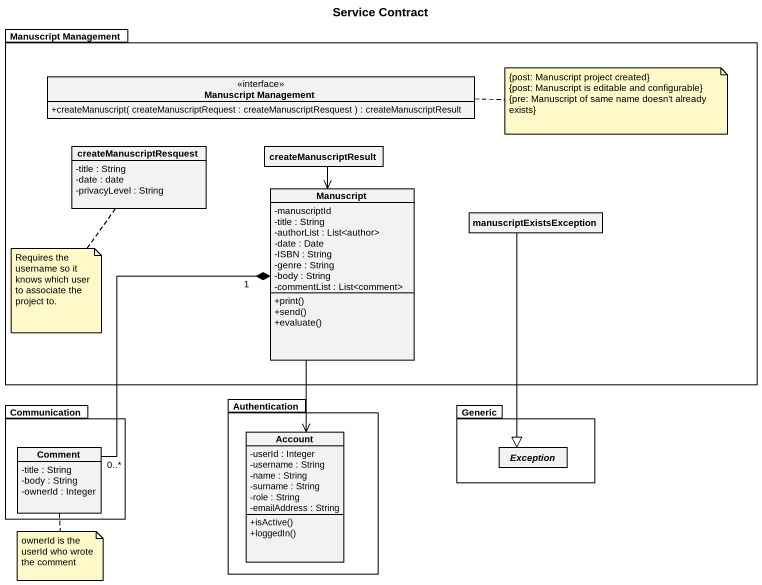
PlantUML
@startuml
title Service Contract
hide circle
hide empty members
skinparam classAttributeIconSize 0
package "Manuscript Management" as Manuscript_Management {
  interface "Manuscript Management" as Manuscript_Management_2 {
    +createManuscript( createManuscriptRequest : createManuscriptResquest ) : createManuscriptResult
  }
  class createManuscriptResquest {
    -title : String
    -date : date
    -privacyLevel : String
  }
  class createManuscriptResult
  class Manuscript {
    -manuscriptId
    -title : String
    -authorList : List<author>
    -date : Date
    -ISBN : String
    -genre : String
    -body : String
    -commentList : List<comment>
    +print()
    +send()
    +evaluate()
  }
  class manuscriptExistsException
}
package Communication {
  class Comment {
    -title : String
    -body : String
    -ownerId : Integer
  }
}
package Authentication {
  class Account {
    -userId : Integer
    -username : String
    -name : String
    -surname : String
    -role : String
    -emailAddress : String
    +isActive()
    +loggedIn()
  }
}
package Generic {
  abstract class "Exception" as Exception_
}
createManuscriptResult --> Manuscript
Manuscript --> Account
Manuscript "1" *-- "0..*" Comment
manuscriptExistsException --|> Exception_
note right of Manuscript_Management_2
  {post: Manuscript project created}
  {post: Manuscript is editable and configurable}
  {pre: Manuscript of same name doesn't already exists}
end note
note bottom of createManuscriptResquest : Requires the username so it knows which user to associate the project to.
note bottom of Comment : ownerId is the userId who wrote the comment
@enduml
